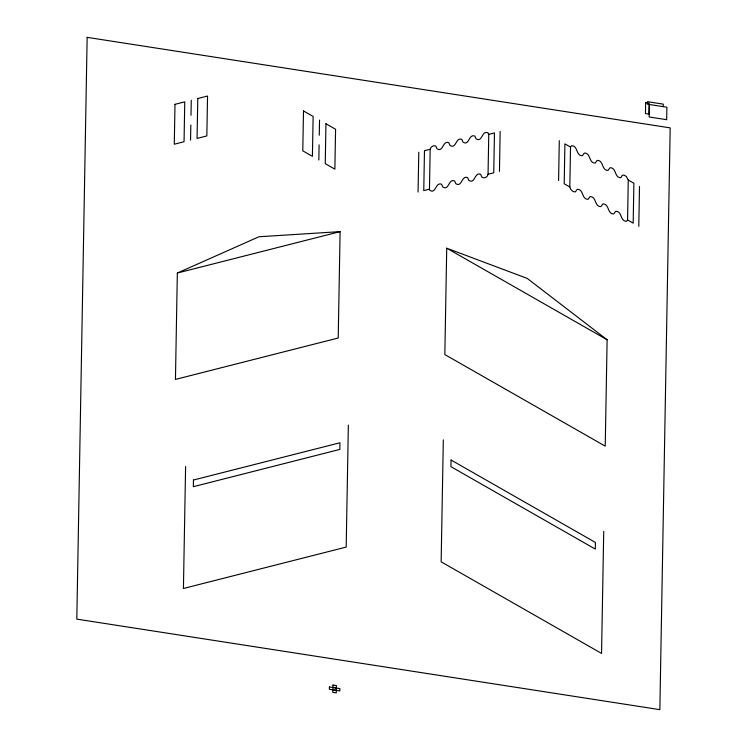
<?xml version="1.0" encoding="UTF-8"?>
<svg xmlns="http://www.w3.org/2000/svg" width="747" height="747" viewBox="0 0 747 747"><rect width="100%" height="100%" fill="white"/><g stroke="black" fill="none" stroke-linecap="round" stroke-linejoin="round"><path stroke-width="1.12" d="M177.338 273.038L175.452 379.42L338.214 338.017L340.1 231.635L258.994 236.752L177.338 273.038L340.1 231.635M190.56 140.081L190.83 124.964M190.999 115.309L191.269 100.191M185.601 466.52L183.426 588.487L346.188 547.084L348.354 425.118M318.829 159.998L319.1 144.881M319.268 135.226L319.539 120.099M336.365 690.405L336.411 688.062M418.068 192.072L418.778 152.183M429.46 189.178L430.169 149.279L431.159 147.159L433.475 145.796L435.762 145.992L436.976 148.718C443.288 152.967 442.541 140.156 448.779 142.677L450.002 145.404C456.314 149.652 455.558 136.85 461.805 139.362L463.019 142.089C469.331 146.347 468.584 133.536 474.821 136.057L476.044 138.783C482.357 143.032 481.6 130.221 487.847 132.742L488.762 134.376L488.052 174.275C487.81 176.955 483.916 179.093 481.843 177.02L480.629 174.294C474.382 171.773 475.139 184.584 468.817 180.326L467.603 177.599C461.366 175.087 462.113 187.889 455.801 183.641L454.587 180.914C448.34 178.393 449.096 191.204 442.784 186.955L441.561 184.229C435.324 181.708 436.071 194.519 429.758 190.261L429.46 189.178L423.764 190.625L424.473 150.735L430.169 149.279M443.316 439.862L441.15 561.828L601.55 653.41L603.716 531.444M446.725 248.191L444.838 354.573L605.229 446.146L607.124 339.773L527.205 278.398L446.725 248.191L607.124 339.773M499.454 171.371L500.154 131.481M558.588 180.559L559.298 140.66M569.821 186.965L570.531 147.075L571.502 145.73C578.159 145.506 575.732 155.974 582.389 155.74L584.331 153.06C590.989 152.827 588.561 163.294 595.219 163.07L597.161 160.381C603.819 160.157 601.391 170.624 608.049 170.4L610 167.711C616.649 167.477 614.23 177.954 620.878 177.721L622.167 175.442L623.773 175.031L626.275 176.395L628.274 180.046L627.564 219.935L626.593 221.28C619.935 221.504 622.354 211.037 615.705 211.261L613.754 213.95C607.106 214.184 609.524 203.707 602.876 203.94L600.924 206.63C594.267 206.854 596.694 196.386 590.037 196.61L588.094 199.3C581.437 199.524 583.865 189.056 577.207 189.29L575.265 191.97L572.977 191.456L570.727 189.383L569.821 186.965L564.209 183.762L564.909 143.872L570.531 147.075M638.788 226.341L639.497 186.451M649.404 104.515L649.18 116.98L666.669 119.697L666.894 107.232L647.378 104.169L647.425 101.676L663.28 104.141L663.233 106.634M488.762 134.376L494.458 132.929L493.748 172.818L488.052 174.275M332.91 687.371L336.346 687.903M332.863 690.013L336.299 690.545M628.274 180.046L633.886 183.248L633.176 223.138L627.564 219.935M87.147 37.35L76.81 619.123L659.853 709.65L670.19 127.877L87.147 37.35M174.994 104.328L174.284 144.218L184.051 141.734L184.752 101.844L174.994 104.328M197.778 98.529L197.068 138.428L206.835 135.935L207.545 96.046L197.778 98.529M193.454 480.032L193.342 486.68L339.82 449.423L339.941 442.775L193.454 480.032M303.497 110.948L302.787 150.838L312.414 156.338L313.124 116.439L303.497 110.948M325.953 123.769L325.244 163.658L334.871 169.158L335.58 129.259L325.953 123.769M329.408 686.979L329.371 689.322L339.801 690.938L339.848 688.594L329.408 686.979M332.957 685.027L332.826 692.357L336.262 692.889L336.393 685.559L332.957 685.027M451.067 460.031L450.945 466.679L595.303 549.092L595.415 542.443L451.067 460.031M645.651 102.656L645.455 113.563L648.956 114.114L649.152 103.198L645.651 102.656"/></g></svg>
